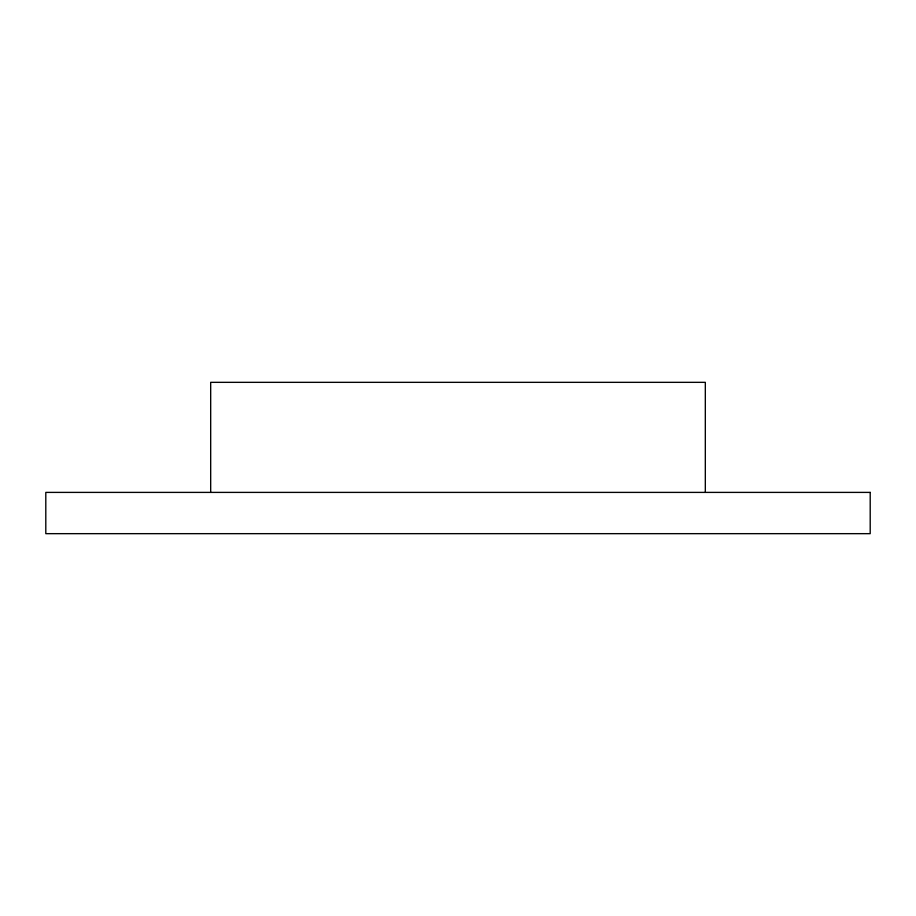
<?xml version="1.0" encoding="UTF-8"?>
<svg xmlns="http://www.w3.org/2000/svg" width="916" height="916" viewBox="0 0 916 916"><rect width="100%" height="100%" fill="white"/><g stroke="black" fill="none" stroke-linecap="round" stroke-linejoin="round"><path stroke-width="1.37" d="M705.32 492.396L705.32 382.338L210.68 382.338L210.68 492.396M870.2 492.396L45.8 492.396L45.8 533.662L870.2 533.662L870.2 492.396"/></g></svg>
